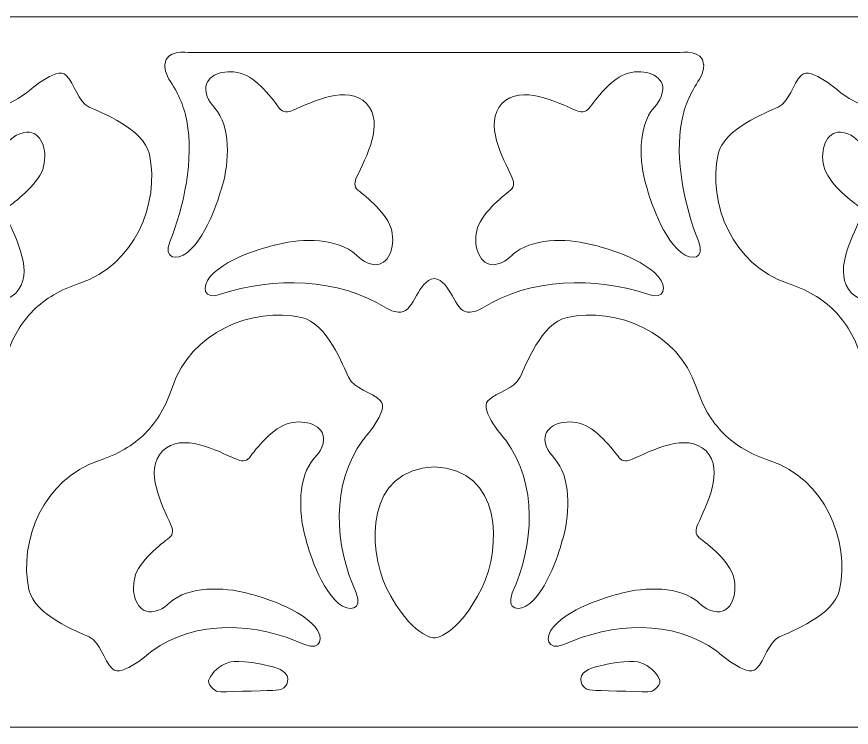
# Model space of a CAD drawing. Header units: centimetres. Extents: x -122 to 122, y -10 to 10.
# Drawn here: x -25.4 to -1.92, y -10 to 10 of the extents above; entities that cross this region are included whole.
import ezdxf

# ---------------------------------------------------------------- set-up
doc = ezdxf.new("R2010")
doc.units = ezdxf.units.CM
doc.header["$MEASUREMENT"] = 0
doc.layers.add('Layer 1', color=7, linetype='Continuous')

msp = doc.modelspace()

# ---------------------------------------------------------------- linework, layer by layer
at = {"layer": 'Layer 1', "color": 242, "lineweight": 9}
for points, knots in [([(-121.97151, 10), (-121.97151, 10), (122.0286, 10), (122.0286, 10), (122.0286, 10), (122.0286, 10), (122.0286, -10.00001), (122.0286, -10.00001), (122.0286, -10.00001), (122.0286, -10.00001), (-121.97151, -10.00001), (-121.97151, -10.00001), (-121.97151, -10.00001), (-121.97151, -10.00001), (-121.97151, 10), (-121.97151, 10)], [0, 0, 0, 0, 0.2, 0.2, 0.2, 0.2, 0.4, 0.4, 0.4, 0.4, 0.6, 0.6, 0.6, 0.6, 1, 1, 1, 1]), ([(-13.65233, 2.63061), (-14.13406, 2.56499), (-14.19778, 1.72652), (-14.59157, 1.68276), (-14.59157, 1.68276), (-14.59157, 1.68276), (-14.78968, 1.6649), (-15.00055, 1.7988), (-15.00055, 1.7988), (-16.34743, 2.65403), (-18.19366, 2.67764), (-19.66499, 2.18846), (-19.66499, 2.18846), (-20.15164, 2.01034), (-20.20574, 2.40405), (-19.95327, 2.68991), (-19.95327, 2.68991), (-19.42814, 3.28425), (-18.13838, 3.56922), (-18.13838, 3.56922), (-18.13838, 3.56922), (-17.53004, 3.75097), (-16.51988, 3.79656), (-15.95693, 3.38086), (-15.95693, 3.38086), (-15.79173, 3.25885), (-15.64305, 3.05133), (-15.33757, 3.02071), (-15.33757, 3.02071), (-14.93773, 3.00106), (-14.74603, 3.50265), (-14.84802, 3.97371), (-14.84802, 3.97371), (-14.94996, 4.44477), (-15.56726, 4.93453), (-15.79876, 5.11968), (-15.79876, 5.11968), (-15.92167, 5.21804), (-15.89246, 5.36587), (-15.83796, 5.48282), (-15.83796, 5.48282), (-15.57996, 6.03654), (-15.03807, 6.98762), (-15.5576, 7.55949), (-15.5576, 7.55949), (-16.10812, 8.10152), (-17.0802, 7.59815), (-17.64384, 7.36258), (-17.64384, 7.36258), (-17.76285, 7.31282), (-17.91175, 7.28947), (-18.00511, 7.41631), (-18.00511, 7.41631), (-18.18076, 7.65506), (-18.64545, 8.29147), (-19.11205, 8.41223), (-19.11205, 8.41223), (-19.57863, 8.533), (-20.08749, 8.3615), (-20.08391, 7.96127), (-20.08391, 7.96127), (-20.06552, 7.6548), (-19.86415, 7.4979), (-19.74888, 7.32797), (-19.74888, 7.32797), (-19.35606, 6.74881), (-19.44211, 5.74129), (-19.64809, 5.14071), (-19.64809, 5.14071), (-19.64809, 5.14071), (-19.98453, 3.86338), (-20.59943, 3.36253), (-20.59943, 3.36253), (-20.89284, 3.12359), (-21.2803, 3.1905), (-21.09345, 3.65954), (-21.09345, 3.65954), (-20.69575, 4.65769), (-20.40651, 5.99998), (-20.61581, 7.07002), (-20.61581, 7.07002), (-20.70639, 7.53284), (-20.86856, 7.85613), (-21.11588, 8.24563), (-21.11588, 8.24563), (-21.24979, 8.4565), (-21.23192, 8.65461), (-21.23192, 8.65461), (-21.23192, 8.65461), (-21.19907, 9.08121), (-20.65086, 8.99113), (-20.49904, 8.99371), (-20.49904, 8.99371), (-20.49904, 8.99371), (-13.65233, 8.9937), (-13.65233, 8.9937), (-13.65233, 8.9937), (-13.65233, 8.9937), (-6.80561, 8.9937), (-6.80561, 8.9937), (-6.80561, 8.9937), (-6.65384, 8.99112), (-6.10561, 9.08122), (-6.07278, 8.65461), (-6.07278, 8.65461), (-6.07278, 8.65461), (-6.05492, 8.45651), (-6.18884, 8.24563), (-6.18884, 8.24563), (-6.43612, 7.85613), (-6.59833, 7.53285), (-6.68888, 7.07002), (-6.68888, 7.07002), (-6.89816, 5.99997), (-6.60891, 4.65771), (-6.21126, 3.65954), (-6.21126, 3.65954), (-6.0244, 3.19049), (-6.41185, 3.12361), (-6.70527, 3.36253), (-6.70527, 3.36253), (-7.32011, 3.86337), (-7.65663, 5.14071), (-7.65663, 5.14071), (-7.65663, 5.14071), (-7.86256, 5.74128), (-7.94867, 6.74881), (-7.55584, 7.32797), (-7.55584, 7.32797), (-7.44053, 7.49789), (-7.23915, 7.65481), (-7.22081, 7.96127), (-7.22081, 7.96127), (-7.21717, 8.3615), (-7.72608, 8.533), (-8.19266, 8.41223), (-8.19266, 8.41223), (-8.65925, 8.29146), (-9.12387, 7.65506), (-9.29961, 7.41631), (-9.29961, 7.41631), (-9.39291, 7.28947), (-9.54183, 7.31282), (-9.66089, 7.36258), (-9.66089, 7.36258), (-10.22445, 7.59815), (-11.19653, 8.10152), (-11.74711, 7.55949), (-11.74711, 7.55949), (-12.26661, 6.98762), (-11.72471, 6.03654), (-11.46674, 5.48282), (-11.46674, 5.48282), (-11.41221, 5.36587), (-11.38296, 5.21805), (-11.50597, 5.11968), (-11.50597, 5.11968), (-11.73741, 4.93451), (-12.35475, 4.44478), (-12.45671, 3.97371), (-12.45671, 3.97371), (-12.55863, 3.50265), (-12.36692, 3.00107), (-11.96712, 3.02071), (-11.96712, 3.02071), (-11.66169, 3.05132), (-11.51296, 3.25886), (-11.34779, 3.38086), (-11.34779, 3.38086), (-10.78483, 3.79655), (-9.77467, 3.75099), (-9.16634, 3.56922), (-9.16634, 3.56922), (-9.16634, 3.56922), (-7.87656, 3.28426), (-7.35144, 2.68991), (-7.35144, 2.68991), (-7.09898, 2.40404), (-7.15307, 2.01035), (-7.63973, 2.18846), (-7.63973, 2.18846), (-9.11097, 2.67762), (-10.95727, 2.65403), (-12.30418, 1.7988), (-12.30418, 1.7988), (-12.51505, 1.6649), (-12.71313, 1.68276), (-12.71313, 1.68276), (-12.71313, 1.68276), (-13.10687, 1.72651), (-13.17062, 2.565), (-13.65233, 2.63061)], [0, 0, 0, 0, 0.02040816, 0.02040816, 0.02040816, 0.02040816, 0.04081633, 0.04081633, 0.04081633, 0.04081633, 0.06122449, 0.06122449, 0.06122449, 0.06122449, 0.08163265, 0.08163265, 0.08163265, 0.08163265, 0.10204082, 0.10204082, 0.10204082, 0.10204082, 0.12244898, 0.12244898, 0.12244898, 0.12244898, 0.14285714, 0.14285714, 0.14285714, 0.14285714, 0.16326531, 0.16326531, 0.16326531, 0.16326531, 0.18367347, 0.18367347, 0.18367347, 0.18367347, 0.20408163, 0.20408163, 0.20408163, 0.20408163, 0.2244898, 0.2244898, 0.2244898, 0.2244898, 0.24489796, 0.24489796, 0.24489796, 0.24489796, 0.26530612, 0.26530612, 0.26530612, 0.26530612, 0.28571429, 0.28571429, 0.28571429, 0.28571429, 0.30612245, 0.30612245, 0.30612245, 0.30612245, 0.32653061, 0.32653061, 0.32653061, 0.32653061, 0.34693878, 0.34693878, 0.34693878, 0.34693878, 0.36734694, 0.36734694, 0.36734694, 0.36734694, 0.3877551, 0.3877551, 0.3877551, 0.3877551, 0.40816327, 0.40816327, 0.40816327, 0.40816327, 0.42857143, 0.42857143, 0.42857143, 0.42857143, 0.44897959, 0.44897959, 0.44897959, 0.44897959, 0.46938776, 0.46938776, 0.46938776, 0.46938776, 0.48979592, 0.48979592, 0.48979592, 0.48979592, 0.51020408, 0.51020408, 0.51020408, 0.51020408, 0.53061224, 0.53061224, 0.53061224, 0.53061224, 0.55102041, 0.55102041, 0.55102041, 0.55102041, 0.57142857, 0.57142857, 0.57142857, 0.57142857, 0.59183673, 0.59183673, 0.59183673, 0.59183673, 0.6122449, 0.6122449, 0.6122449, 0.6122449, 0.63265306, 0.63265306, 0.63265306, 0.63265306, 0.65306122, 0.65306122, 0.65306122, 0.65306122, 0.67346939, 0.67346939, 0.67346939, 0.67346939, 0.69387755, 0.69387755, 0.69387755, 0.69387755, 0.71428571, 0.71428571, 0.71428571, 0.71428571, 0.73469388, 0.73469388, 0.73469388, 0.73469388, 0.75510204, 0.75510204, 0.75510204, 0.75510204, 0.7755102, 0.7755102, 0.7755102, 0.7755102, 0.79591837, 0.79591837, 0.79591837, 0.79591837, 0.81632653, 0.81632653, 0.81632653, 0.81632653, 0.83673469, 0.83673469, 0.83673469, 0.83673469, 0.85714286, 0.85714286, 0.85714286, 0.85714286, 0.87755102, 0.87755102, 0.87755102, 0.87755102, 0.89795918, 0.89795918, 0.89795918, 0.89795918, 0.91836735, 0.91836735, 0.91836735, 0.91836735, 0.93877551, 0.93877551, 0.93877551, 0.93877551, 0.95918367, 0.95918367, 0.95918367, 0.95918367, 1, 1, 1, 1]), ([(-25.42428, 2.21896), (-24.89342, 2.7803), (-25.41619, 3.74206), (-25.66302, 4.30083), (-25.66302, 4.30083), (-25.71511, 4.41883), (-25.74148, 4.56723), (-25.61653, 4.66311), (-25.61653, 4.66311), (-25.38134, 4.84359), (-24.75439, 5.32086), (-24.64299, 5.7898), (-24.64299, 5.7898), (-24.53155, 6.25872), (-24.71327, 6.76404), (-25.11336, 6.75242), (-25.11336, 6.75242), (-25.41936, 6.72792), (-25.57221, 6.52342), (-25.7398, 6.40475), (-25.7398, 6.40475), (-26.3109, 6.00042), (-27.32003, 6.06624), (-27.92462, 6.26016), (-27.92462, 6.26016), (-27.92462, 6.26016), (-29.20843, 6.57092), (-29.7215, 7.17568), (-29.7215, 7.17568), (-29.96818, 7.46654), (-29.9062, 7.85908), (-29.42323, 7.67125), (-29.42323, 7.67125), (-28.09652, 7.05897), (-26.35182, 6.94885), (-25.1243, 7.85721), (-25.1243, 7.85721), (-25.1243, 7.85721), (-24.27107, 8.61745), (-24.01403, 8.35492), (-24.01403, 8.35492), (-23.75693, 8.0924), (-23.68586, 7.61656), (-23.36315, 7.45795), (-23.36315, 7.45795), (-23.04041, 7.29933), (-21.82648, 6.85442), (-21.66765, 6.1289), (-21.66765, 6.1289), (-21.36473, 4.74526), (-22.09508, 3.00218), (-23.62568, 2.49724), (-23.62568, 2.49724), (-24.16412, 2.31956), (-24.59459, 2.06964), (-24.93478, 1.72943), (-24.93478, 1.72943), (-25.27498, 1.38923), (-25.52493, 0.95884), (-25.70259, 0.42033), (-25.70259, 0.42033), (-26.20748, -1.11027), (-27.95062, -1.84059), (-29.33427, -1.5377), (-29.33427, -1.5377), (-30.05978, -1.37888), (-30.50471, -0.16489), (-30.66332, 0.15781), (-30.66332, 0.15781), (-30.82186, 0.48048), (-31.29774, 0.5516), (-31.56028, 0.80866), (-31.56028, 0.80866), (-31.82278, 1.06572), (-31.06256, 1.91894), (-31.06256, 1.91894), (-31.06256, 1.91894), (-30.15416, 3.14645), (-30.26432, 4.89122), (-30.87661, 6.21786), (-30.87661, 6.21786), (-31.06443, 6.70084), (-30.67189, 6.76284), (-30.38103, 6.51614), (-30.38103, 6.51614), (-29.77625, 6.00307), (-29.46551, 4.71925), (-29.46551, 4.71925), (-29.46551, 4.71925), (-29.27159, 4.11467), (-29.20579, 3.10562), (-29.61008, 2.53445), (-29.61008, 2.53445), (-29.72871, 2.36685), (-29.93329, 2.21403), (-29.95778, 1.908), (-29.95778, 1.908), (-29.96937, 1.50791), (-29.46408, 1.32625), (-28.99516, 1.43764), (-28.99516, 1.43764), (-28.52618, 1.54903), (-28.04895, 2.176), (-27.86847, 2.41118), (-27.86847, 2.41118), (-27.77251, 2.53612), (-27.62421, 2.50979), (-27.50618, 2.45765), (-27.50618, 2.45765), (-26.94741, 2.21082), (-25.98565, 1.68808), (-25.42428, 2.21896)], [0, 0, 0, 0, 0.03448276, 0.03448276, 0.03448276, 0.03448276, 0.06896552, 0.06896552, 0.06896552, 0.06896552, 0.10344828, 0.10344828, 0.10344828, 0.10344828, 0.13793103, 0.13793103, 0.13793103, 0.13793103, 0.17241379, 0.17241379, 0.17241379, 0.17241379, 0.20689655, 0.20689655, 0.20689655, 0.20689655, 0.24137931, 0.24137931, 0.24137931, 0.24137931, 0.27586207, 0.27586207, 0.27586207, 0.27586207, 0.31034483, 0.31034483, 0.31034483, 0.31034483, 0.34482759, 0.34482759, 0.34482759, 0.34482759, 0.37931034, 0.37931034, 0.37931034, 0.37931034, 0.4137931, 0.4137931, 0.4137931, 0.4137931, 0.44827586, 0.44827586, 0.44827586, 0.44827586, 0.48275862, 0.48275862, 0.48275862, 0.48275862, 0.51724138, 0.51724138, 0.51724138, 0.51724138, 0.55172414, 0.55172414, 0.55172414, 0.55172414, 0.5862069, 0.5862069, 0.5862069, 0.5862069, 0.62068966, 0.62068966, 0.62068966, 0.62068966, 0.65517241, 0.65517241, 0.65517241, 0.65517241, 0.68965517, 0.68965517, 0.68965517, 0.68965517, 0.72413793, 0.72413793, 0.72413793, 0.72413793, 0.75862069, 0.75862069, 0.75862069, 0.75862069, 0.79310345, 0.79310345, 0.79310345, 0.79310345, 0.82758621, 0.82758621, 0.82758621, 0.82758621, 0.86206897, 0.86206897, 0.86206897, 0.86206897, 0.89655172, 0.89655172, 0.89655172, 0.89655172, 0.93103448, 0.93103448, 0.93103448, 0.93103448, 1, 1, 1, 1]), ([(-1.91158, 2.21898), (-2.44244, 2.78034), (-1.91975, 3.74209), (-1.67291, 4.30086), (-1.67291, 4.30086), (-1.62075, 4.41887), (-1.59445, 4.56726), (-1.7194, 4.66314), (-1.7194, 4.66314), (-1.95452, 4.84361), (-2.58154, 5.32089), (-2.69293, 5.78983), (-2.69293, 5.78983), (-2.80431, 6.25875), (-2.62263, 6.76407), (-2.22257, 6.75245), (-2.22257, 6.75245), (-1.9165, 6.72795), (-1.76372, 6.52345), (-1.59612, 6.40478), (-1.59612, 6.40478), (-1.02488, 6.00046), (-0.0159, 6.06627), (0.58868, 6.26019), (0.58868, 6.26019), (0.58868, 6.26019), (1.8725, 6.57095), (2.38556, 7.17571), (2.38556, 7.17571), (2.6324, 7.46657), (2.57029, 7.85911), (2.08727, 7.67128), (2.08727, 7.67128), (0.76066, 7.05899), (-0.98412, 6.94888), (-2.21165, 7.85724), (-2.21165, 7.85724), (-2.21165, 7.85724), (-3.06485, 8.61748), (-3.32191, 8.35495), (-3.32191, 8.35495), (-3.57893, 8.09243), (-3.65008, 7.61659), (-3.97276, 7.45798), (-3.97276, 7.45798), (-4.29545, 7.29936), (-5.50943, 6.85445), (-5.66827, 6.12893), (-5.66827, 6.12893), (-5.97114, 4.74528), (-5.24086, 3.00221), (-3.71025, 2.49727), (-3.71025, 2.49727), (-3.17166, 2.3196), (-2.74135, 2.06967), (-2.40115, 1.72946), (-2.40115, 1.72946), (-2.06089, 1.38925), (-1.811, 0.95887), (-1.63335, 0.42036), (-1.63335, 0.42036), (-1.12839, -1.11025), (0.61469, -1.84056), (1.99833, -1.53767), (1.99833, -1.53767), (2.72384, -1.37886), (3.16876, -0.16486), (3.32737, 0.15784), (3.32737, 0.15784), (3.486, 0.48052), (3.96183, 0.55163), (4.22434, 0.80869), (4.22434, 0.80869), (4.48692, 1.06574), (3.72664, 1.91897), (3.72664, 1.91897), (3.72664, 1.91897), (2.8183, 3.14649), (2.92839, 4.89125), (3.54067, 6.21789), (3.54067, 6.21789), (3.72857, 6.70087), (3.33598, 6.76287), (3.04511, 6.51617), (3.04511, 6.51617), (2.44047, 6.0031), (2.1296, 4.71928), (2.1296, 4.71928), (2.1296, 4.71928), (1.9358, 4.11469), (1.86986, 3.10565), (2.27416, 2.53448), (2.27416, 2.53448), (2.39285, 2.36687), (2.59735, 2.21406), (2.62184, 1.90803), (2.62184, 1.90803), (2.63351, 1.50793), (2.12813, 1.32628), (1.65924, 1.43767), (1.65924, 1.43767), (1.19031, 1.54905), (0.71303, 2.17603), (0.53254, 2.41121), (0.53254, 2.41121), (0.43673, 2.53614), (0.28829, 2.50982), (0.17027, 2.45768), (0.17027, 2.45768), (-0.38845, 2.21086), (-1.35027, 1.68811), (-1.91158, 2.21898)], [0, 0, 0, 0, 0.03448276, 0.03448276, 0.03448276, 0.03448276, 0.06896552, 0.06896552, 0.06896552, 0.06896552, 0.10344828, 0.10344828, 0.10344828, 0.10344828, 0.13793103, 0.13793103, 0.13793103, 0.13793103, 0.17241379, 0.17241379, 0.17241379, 0.17241379, 0.20689655, 0.20689655, 0.20689655, 0.20689655, 0.24137931, 0.24137931, 0.24137931, 0.24137931, 0.27586207, 0.27586207, 0.27586207, 0.27586207, 0.31034483, 0.31034483, 0.31034483, 0.31034483, 0.34482759, 0.34482759, 0.34482759, 0.34482759, 0.37931034, 0.37931034, 0.37931034, 0.37931034, 0.4137931, 0.4137931, 0.4137931, 0.4137931, 0.44827586, 0.44827586, 0.44827586, 0.44827586, 0.48275862, 0.48275862, 0.48275862, 0.48275862, 0.51724138, 0.51724138, 0.51724138, 0.51724138, 0.55172414, 0.55172414, 0.55172414, 0.55172414, 0.5862069, 0.5862069, 0.5862069, 0.5862069, 0.62068966, 0.62068966, 0.62068966, 0.62068966, 0.65517241, 0.65517241, 0.65517241, 0.65517241, 0.68965517, 0.68965517, 0.68965517, 0.68965517, 0.72413793, 0.72413793, 0.72413793, 0.72413793, 0.75862069, 0.75862069, 0.75862069, 0.75862069, 0.79310345, 0.79310345, 0.79310345, 0.79310345, 0.82758621, 0.82758621, 0.82758621, 0.82758621, 0.86206897, 0.86206897, 0.86206897, 0.86206897, 0.89655172, 0.89655172, 0.89655172, 0.89655172, 0.93103448, 0.93103448, 0.93103448, 0.93103448, 1, 1, 1, 1]), ([(-21.29908, -2.21898), (-21.82994, -2.78032), (-21.30722, -3.74206), (-21.06041, -4.30083), (-21.06041, -4.30083), (-21.00825, -4.41886), (-20.98194, -4.56723), (-21.10688, -4.66311), (-21.10688, -4.66311), (-21.34203, -4.84359), (-21.96904, -5.32086), (-22.08039, -5.7898), (-22.08039, -5.7898), (-22.19181, -6.25873), (-22.01014, -6.76404), (-21.61006, -6.75242), (-21.61006, -6.75242), (-21.30401, -6.72794), (-21.15119, -6.52343), (-20.98361, -6.40475), (-20.98361, -6.40475), (-20.41239, -6.00044), (-19.40338, -6.06624), (-18.7988, -6.26016), (-18.7988, -6.26016), (-18.7988, -6.26016), (-17.51499, -6.57092), (-17.00193, -7.17568), (-17.00193, -7.17568), (-16.75518, -7.46654), (-16.81722, -7.85908), (-17.3002, -7.67125), (-17.3002, -7.67125), (-18.62677, -7.05897), (-20.3716, -6.94885), (-21.59911, -7.85721), (-21.59911, -7.85721), (-21.59911, -7.85721), (-22.45234, -8.61745), (-22.70939, -8.35493), (-22.70939, -8.35493), (-22.96644, -8.09241), (-23.03757, -7.61656), (-23.36024, -7.45795), (-23.36024, -7.45795), (-23.68287, -7.29936), (-24.89694, -6.85442), (-25.05574, -6.1289), (-25.05574, -6.1289), (-25.35864, -4.74529), (-24.62832, -3.00218), (-23.09773, -2.49724), (-23.09773, -2.49724), (-22.55916, -2.31959), (-22.12882, -2.06964), (-21.78862, -1.72943), (-21.78862, -1.72943), (-21.44839, -1.38923), (-21.19848, -0.95884), (-21.02082, -0.42033), (-21.02082, -0.42033), (-20.51581, 1.11027), (-18.7728, 1.84059), (-17.38916, 1.5377), (-17.38916, 1.5377), (-16.66358, 1.37887), (-16.21872, 0.16489), (-16.06011, -0.15781), (-16.06011, -0.15781), (-15.90143, -0.48051), (-15.42566, -0.5516), (-15.16313, -0.80866), (-15.16313, -0.80866), (-14.90059, -1.06574), (-15.66084, -1.91894), (-15.66084, -1.91894), (-15.66084, -1.91894), (-16.56921, -3.14648), (-16.45908, -4.89122), (-15.84681, -6.21786), (-15.84681, -6.21786), (-15.65893, -6.70085), (-16.05151, -6.76284), (-16.34236, -6.51614), (-16.34236, -6.51614), (-16.94711, -6.00308), (-17.25789, -4.71925), (-17.25789, -4.71925), (-17.25789, -4.71925), (-17.45178, -4.11467), (-17.51763, -3.10562), (-17.11329, -2.53445), (-17.11329, -2.53445), (-16.99458, -2.36688), (-16.79013, -2.21403), (-16.76563, -1.908), (-16.76563, -1.908), (-16.75399, -1.50792), (-17.25934, -1.32625), (-17.72826, -1.43764), (-17.72826, -1.43764), (-18.19719, -1.54904), (-18.67445, -2.176), (-18.85494, -2.41118), (-18.85494, -2.41118), (-18.95077, -2.53612), (-19.0992, -2.50979), (-19.21723, -2.45765), (-19.21723, -2.45765), (-19.77596, -2.21084), (-20.73773, -1.68808), (-21.29908, -2.21898)], [0, 0, 0, 0, 0.03448276, 0.03448276, 0.03448276, 0.03448276, 0.06896552, 0.06896552, 0.06896552, 0.06896552, 0.10344828, 0.10344828, 0.10344828, 0.10344828, 0.13793103, 0.13793103, 0.13793103, 0.13793103, 0.17241379, 0.17241379, 0.17241379, 0.17241379, 0.20689655, 0.20689655, 0.20689655, 0.20689655, 0.24137931, 0.24137931, 0.24137931, 0.24137931, 0.27586207, 0.27586207, 0.27586207, 0.27586207, 0.31034483, 0.31034483, 0.31034483, 0.31034483, 0.34482759, 0.34482759, 0.34482759, 0.34482759, 0.37931034, 0.37931034, 0.37931034, 0.37931034, 0.4137931, 0.4137931, 0.4137931, 0.4137931, 0.44827586, 0.44827586, 0.44827586, 0.44827586, 0.48275862, 0.48275862, 0.48275862, 0.48275862, 0.51724138, 0.51724138, 0.51724138, 0.51724138, 0.55172414, 0.55172414, 0.55172414, 0.55172414, 0.5862069, 0.5862069, 0.5862069, 0.5862069, 0.62068966, 0.62068966, 0.62068966, 0.62068966, 0.65517241, 0.65517241, 0.65517241, 0.65517241, 0.68965517, 0.68965517, 0.68965517, 0.68965517, 0.72413793, 0.72413793, 0.72413793, 0.72413793, 0.75862069, 0.75862069, 0.75862069, 0.75862069, 0.79310345, 0.79310345, 0.79310345, 0.79310345, 0.82758621, 0.82758621, 0.82758621, 0.82758621, 0.86206897, 0.86206897, 0.86206897, 0.86206897, 0.89655172, 0.89655172, 0.89655172, 0.89655172, 0.93103448, 0.93103448, 0.93103448, 0.93103448, 1, 1, 1, 1]), ([(-6.00487, -2.21898), (-5.47401, -2.78032), (-5.99681, -3.74206), (-6.24363, -4.30083), (-6.24363, -4.30083), (-6.29578, -4.41886), (-6.32209, -4.56723), (-6.19716, -4.66311), (-6.19716, -4.66311), (-5.96193, -4.84359), (-5.33501, -5.32086), (-5.22359, -5.7898), (-5.22359, -5.7898), (-5.11222, -6.25873), (-5.29389, -6.76404), (-5.69399, -6.75242), (-5.69399, -6.75242), (-5.99995, -6.72794), (-6.15284, -6.52343), (-6.32043, -6.40475), (-6.32043, -6.40475), (-6.89157, -6.00044), (-7.90065, -6.06624), (-8.50523, -6.26016), (-8.50523, -6.26016), (-8.50523, -6.26016), (-9.78903, -6.57092), (-10.30211, -7.17568), (-10.30211, -7.17568), (-10.54877, -7.46654), (-10.48682, -7.85908), (-10.00383, -7.67125), (-10.00383, -7.67125), (-8.67719, -7.05897), (-6.93245, -6.94885), (-5.70491, -7.85721), (-5.70491, -7.85721), (-5.70491, -7.85721), (-4.8517, -8.61745), (-4.59463, -8.35493), (-4.59463, -8.35493), (-4.33752, -8.09241), (-4.26648, -7.61656), (-3.94378, -7.45795), (-3.94378, -7.45795), (-3.62108, -7.29936), (-2.40711, -6.85442), (-2.24827, -6.1289), (-2.24827, -6.1289), (-1.94532, -4.74529), (-2.67571, -3.00218), (-4.20629, -2.49724), (-4.20629, -2.49724), (-4.74479, -2.31959), (-5.1752, -2.06964), (-5.51542, -1.72943), (-5.51542, -1.72943), (-5.85557, -1.38923), (-6.10556, -0.95884), (-6.2832, -0.42033), (-6.2832, -0.42033), (-6.78814, 1.11027), (-8.53125, 1.84059), (-9.91488, 1.5377), (-9.91488, 1.5377), (-10.64037, 1.37887), (-11.08531, 0.16489), (-11.24392, -0.15781), (-11.24392, -0.15781), (-11.40253, -0.48051), (-11.87836, -0.5516), (-12.1409, -0.80866), (-12.1409, -0.80866), (-12.40337, -1.06574), (-11.64319, -1.91894), (-11.64319, -1.91894), (-11.64319, -1.91894), (-10.73483, -3.14648), (-10.84496, -4.89122), (-11.45724, -6.21786), (-11.45724, -6.21786), (-11.64502, -6.70085), (-11.25253, -6.76284), (-10.96166, -6.51614), (-10.96166, -6.51614), (-10.35684, -6.00308), (-10.04614, -4.71925), (-10.04614, -4.71925), (-10.04614, -4.71925), (-9.85218, -4.11467), (-9.78642, -3.10562), (-10.19071, -2.53445), (-10.19071, -2.53445), (-10.30938, -2.36688), (-10.51392, -2.21403), (-10.53839, -1.908), (-10.53839, -1.908), (-10.54996, -1.50792), (-10.04469, -1.32625), (-9.57578, -1.43764), (-9.57578, -1.43764), (-9.10677, -1.54904), (-8.62955, -2.176), (-8.44909, -2.41118), (-8.44909, -2.41118), (-8.35318, -2.53612), (-8.20483, -2.50979), (-8.0868, -2.45765), (-8.0868, -2.45765), (-7.528, -2.21084), (-6.56629, -1.68808), (-6.00487, -2.21898)], [0, 0, 0, 0, 0.03448276, 0.03448276, 0.03448276, 0.03448276, 0.06896552, 0.06896552, 0.06896552, 0.06896552, 0.10344828, 0.10344828, 0.10344828, 0.10344828, 0.13793103, 0.13793103, 0.13793103, 0.13793103, 0.17241379, 0.17241379, 0.17241379, 0.17241379, 0.20689655, 0.20689655, 0.20689655, 0.20689655, 0.24137931, 0.24137931, 0.24137931, 0.24137931, 0.27586207, 0.27586207, 0.27586207, 0.27586207, 0.31034483, 0.31034483, 0.31034483, 0.31034483, 0.34482759, 0.34482759, 0.34482759, 0.34482759, 0.37931034, 0.37931034, 0.37931034, 0.37931034, 0.4137931, 0.4137931, 0.4137931, 0.4137931, 0.44827586, 0.44827586, 0.44827586, 0.44827586, 0.48275862, 0.48275862, 0.48275862, 0.48275862, 0.51724138, 0.51724138, 0.51724138, 0.51724138, 0.55172414, 0.55172414, 0.55172414, 0.55172414, 0.5862069, 0.5862069, 0.5862069, 0.5862069, 0.62068966, 0.62068966, 0.62068966, 0.62068966, 0.65517241, 0.65517241, 0.65517241, 0.65517241, 0.68965517, 0.68965517, 0.68965517, 0.68965517, 0.72413793, 0.72413793, 0.72413793, 0.72413793, 0.75862069, 0.75862069, 0.75862069, 0.75862069, 0.79310345, 0.79310345, 0.79310345, 0.79310345, 0.82758621, 0.82758621, 0.82758621, 0.82758621, 0.86206897, 0.86206897, 0.86206897, 0.86206897, 0.89655172, 0.89655172, 0.89655172, 0.89655172, 0.93103448, 0.93103448, 0.93103448, 0.93103448, 1, 1, 1, 1]), ([(-13.65186, -7.48527), (-13.65186, -7.48527), (-13.01199, -7.47431), (-12.30098, -6.06322), (-12.30098, -6.06322), (-11.77083, -4.91753), (-11.72156, -2.75634), (-13.65194, -2.66724), (-13.65194, -2.66724), (-15.58226, -2.75635), (-15.533, -4.91753), (-15.00289, -6.06322), (-15.00289, -6.06322), (-14.29186, -7.47432), (-13.65197, -7.48526), (-13.65197, -7.48526)], [0, 0, 0, 0, 0.2, 0.2, 0.2, 0.2, 0.4, 0.4, 0.4, 0.4, 0.6, 0.6, 0.6, 0.6, 1, 1, 1, 1]), ([(-19.43314, -8.17441), (-19.43314, -8.17441), (-19.09404, -8.06501), (-18.208, -8.29472), (-18.208, -8.29472), (-18.208, -8.29472), (-17.77593, -8.3877), (-17.77593, -8.63382), (-17.77593, -8.63382), (-17.77593, -8.87995), (-17.92906, -8.96198), (-18.208, -8.96198), (-18.208, -8.96198), (-18.48691, -8.96199), (-19.64646, -9.01668), (-19.73942, -8.9948), (-19.73942, -8.9948), (-19.83239, -8.97294), (-20.07308, -8.79243), (-19.98008, -8.62288), (-19.98008, -8.62288), (-19.88708, -8.45333), (-19.72302, -8.26738), (-19.43314, -8.17441)], [0, 0, 0, 0, 0.14285714, 0.14285714, 0.14285714, 0.14285714, 0.28571429, 0.28571429, 0.28571429, 0.28571429, 0.42857143, 0.42857143, 0.42857143, 0.42857143, 0.57142857, 0.57142857, 0.57142857, 0.57142857, 0.71428571, 0.71428571, 0.71428571, 0.71428571, 1, 1, 1, 1]), ([(-7.87074, -8.17441), (-7.87074, -8.17441), (-8.20987, -8.06501), (-9.0959, -8.29472), (-9.0959, -8.29472), (-9.0959, -8.29472), (-9.52798, -8.3877), (-9.52798, -8.63382), (-9.52798, -8.63382), (-9.52798, -8.87995), (-9.37485, -8.96198), (-9.0959, -8.96198), (-9.0959, -8.96198), (-8.81697, -8.96199), (-7.65747, -9.01668), (-7.56449, -8.9948), (-7.56449, -8.9948), (-7.47148, -8.97294), (-7.23086, -8.79243), (-7.32383, -8.62288), (-7.32383, -8.62288), (-7.41679, -8.45333), (-7.5809, -8.26738), (-7.87074, -8.17441)], [0, 0, 0, 0, 0.14285714, 0.14285714, 0.14285714, 0.14285714, 0.28571429, 0.28571429, 0.28571429, 0.28571429, 0.42857143, 0.42857143, 0.42857143, 0.42857143, 0.57142857, 0.57142857, 0.57142857, 0.57142857, 0.71428571, 0.71428571, 0.71428571, 0.71428571, 1, 1, 1, 1])]:
    msp.add_open_spline(points, degree=3, knots=knots, dxfattribs=at)

doc.saveas('drawing.dxf')
